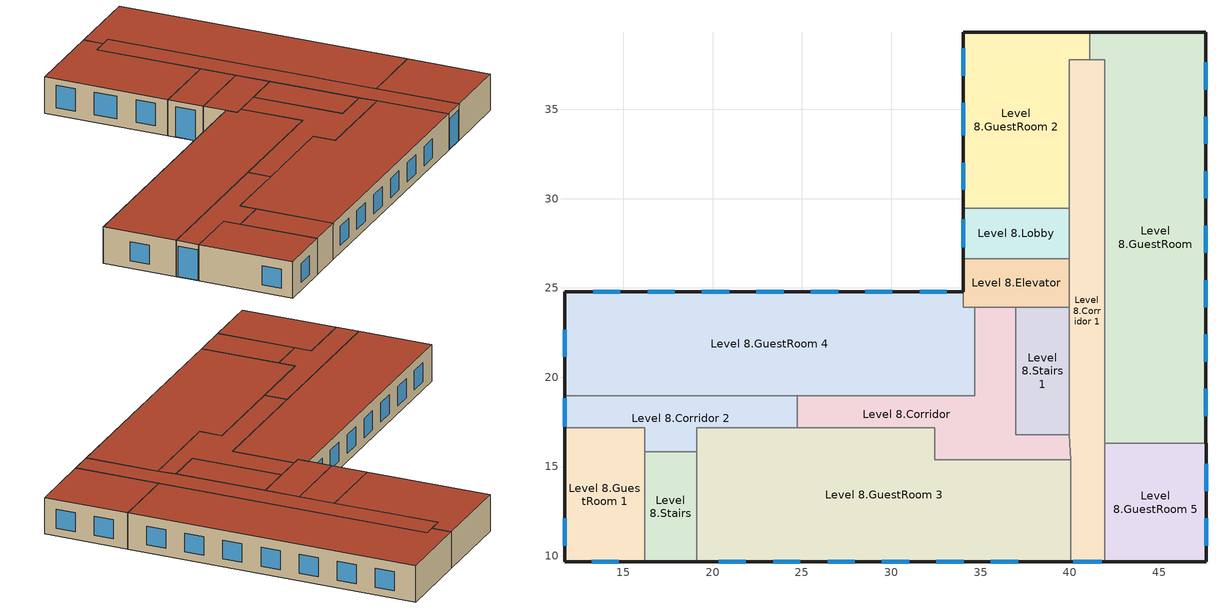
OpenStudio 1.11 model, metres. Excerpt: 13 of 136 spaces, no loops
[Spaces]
Level 8.GuestRoom 1
 floor to Level 7.GuestRoom 3: 16.19,17.16 16.19,9.66 11.7,9.66 11.7,17.16 z29.74
 wall outside: 11.7,17.16 11.7,9.66 16.19,9.66 z29.74:32.66
 wall to Level 8.Corridor 2: 16.19,15.83 16.19,17.16 11.7,17.16 z29.74:32.66
 wall to Level 8.Stairs: 16.19,9.66 16.19,15.83 z29.74:32.66
 window: 13.23,9.66 14.75,9.66 / 11.7,12.1 11.7,10.57 z30.35:31.87
 roof outside: 16.19,9.66 16.19,17.16 11.7,17.16 11.7,9.66 z32.66
Level 8.GuestRoom
 floor to Level 7.GuestRoom: 47.62,39.33 47.62,16.3 41.96,16.3 41.96,37.77 41.12,37.77 41.12,39.33 z29.74
 wall outside: 47.62,16.3 47.62,39.33 41.12,39.33 z29.74:32.66
 wall to Level 8.GuestRoom 5: 41.96,16.3 47.62,16.3 z29.74:32.66
 wall to Level 8.Corridor 1: 41.12,37.77 41.96,37.77 41.96,16.3 z29.74:32.66
 wall to Level 8.GuestRoom 2: 41.12,39.33 41.12,37.77 z29.74:32.66
 window: 47.62,23.92 47.62,25.45 / 47.62,17.83 47.62,19.35 / 47.62,30.02 47.62,31.54 / 47.62,20.87 47.62,22.4 / 47.62,26.97 47.62,28.49 / 47.62,36.11 47.62,37.64 / 47.62,33.07 47.62,34.59 z30.35:31.87
 roof outside: 47.62,16.3 47.62,39.33 41.12,39.33 41.12,37.77 41.96,37.77 41.96,16.3 z32.66
Level 8.Corridor 2
 floor to Level 7.Corridor 2: 24.72,18.97 24.72,17.16 19.12,17.16 19.12,15.83 16.19,15.83 16.19,17.16 11.7,17.16 11.7,18.97 z29.74
 wall outside: 11.7,18.97 11.7,17.16 z29.74:32.66
 wall to Level 8.GuestRoom 4: 24.72,18.97 11.7,18.97 z29.74:32.66
 wall to Level 8.Corridor: 24.72,17.16 24.72,18.97 z29.74:32.66
 wall to Level 8.GuestRoom 3: 19.12,15.83 19.12,17.16 24.72,17.16 z29.74:32.66
 wall to Level 8.Stairs: 16.19,15.83 19.12,15.83 z29.74:32.66
 window: 11.7,18.82 11.7,17.24 z29.76:32.2
 roof outside: 19.12,15.83 19.12,17.16 24.72,17.16 24.72,18.97 11.7,18.97 11.7,17.16 16.19,17.16 16.19,15.83 z32.66
Level 8.Corridor
 floor to Level 7.Corridor 1: 36.96,23.92 36.96,16.79 39.95,16.79 40.05,15.37 32.44,15.37 32.44,17.16 24.72,17.16 24.72,18.97 34.67,18.97 34.67,23.92 z29.74
 wall to Level 8.Stairs 1: 39.95,16.79 36.96,16.79 36.96,23.92 z29.74:32.66
 wall to Level 8.Corridor 1: 40.05,15.37 39.95,16.79 z29.74:32.66
 wall to Level 8.GuestRoom 3: 24.72,17.16 32.44,17.16 32.44,15.37 40.05,15.37 z29.74:32.66
 wall to Level 8.GuestRoom 4: 34.67,23.92 34.67,18.97 24.72,18.97 z29.74:32.66
 wall to Level 8.Elevator: 36.96,23.92 34.67,23.92 z29.74:32.66
 roof outside: 40.05,15.37 39.95,16.79 36.96,16.79 36.96,23.92 34.67,23.92 34.67,18.97 24.72,18.97 24.72,17.16 32.44,17.16 32.44,15.37 z32.66
Level 8.GuestRoom 5
 floor to Level 7.GuestRoom 5: 47.62,16.3 47.62,9.66 41.96,9.66 41.96,16.3 z29.74
 wall outside: 41.96,9.66 47.62,9.66 47.62,16.3 z29.74:32.66
 wall to Level 8.Corridor 1: 41.96,16.3 41.96,9.66 z29.74:32.66
 window: 47.62,10.57 47.62,12.1 / 47.62,13.62 47.62,15.15 z30.35:31.87
 roof outside: 47.62,9.66 47.62,16.3 41.96,16.3 41.96,9.66 z32.66
Level 8.GuestRoom 2
 floor to Level 7.GuestRoom 1: 41.12,39.33 41.12,37.77 39.95,37.77 39.95,29.46 34.03,29.46 34.03,39.33 z29.74
 wall outside: 41.12,39.33 34.03,39.33 34.03,29.46 z29.74:32.66
 wall to Level 8.Corridor 1: 39.95,29.46 39.95,37.77 41.12,37.77 z29.74:32.66
 wall to Level 8.Lobby: 34.03,29.46 39.95,29.46 z29.74:32.66
 window: 34.03,35.37 34.03,33.54 / 34.03,38.42 34.03,36.89 / 34.03,32.02 34.03,30.49 z30.35:32.17
 roof outside: 34.03,29.46 39.95,29.46 39.95,37.77 41.12,37.77 41.12,39.33 34.03,39.33 z32.66
Level 8.Lobby
 floor to Level 7.Lobby: 39.95,29.46 39.95,26.64 34.03,26.64 34.03,29.46 z29.74
 wall outside: 34.03,29.46 34.03,26.64 z29.74:32.66
 wall to Level 8.Corridor 1: 39.95,26.64 39.95,29.46 z29.74:32.66
 wall to Level 8.Elevator: 34.03,26.64 39.95,26.64 z29.74:32.66
 window: 34.03,28.85 34.03,27.28 z29.76:32.2
 roof outside: 39.95,26.64 39.95,29.46 34.03,29.46 34.03,26.64 z32.66
Level 8.GuestRoom 3
 floor to Level 7.GuestRoom 4: 32.44,17.16 32.44,15.37 40.05,15.37 40.05,9.66 19.12,9.66 19.12,17.16 z29.74
 wall outside: 19.12,9.66 40.05,9.66 z29.74:32.66
 wall to Level 8.Stairs: 19.12,15.83 19.12,9.66 z29.74:32.66
 wall to Level 8.Corridor 1: 40.05,9.66 40.05,15.37 z29.74:32.66
 window: 29.48,9.66 31,9.66 / 32.53,9.66 34.05,9.66 / 26.43,9.66 27.96,9.66 / 23.38,9.66 24.91,9.66 / 35.58,9.66 37.1,9.66 / 20.34,9.66 21.86,9.66 z30.35:31.87
 roof outside: 40.05,9.66 40.05,15.37 32.44,15.37 32.44,17.16 19.12,17.16 19.12,9.66 z32.66
Level 8.Elevator
 floor to Level 7.Elevator: 39.95,26.64 39.95,23.92 34.03,23.92 34.03,26.64 z29.74
 wall outside: 34.03,26.64 34.03,24.79 z29.74:32.66
 wall to Level 8.Corridor 1: 39.95,23.92 39.95,26.64 z29.74:32.66
 wall to Level 8.Stairs 1: 36.96,23.92 39.95,23.92 z29.74:32.66
 wall to Level 8.GuestRoom 4: 34.03,24.79 34.03,23.92 34.67,23.92 z29.74:32.66
 roof outside: 39.95,23.92 39.95,26.64 34.03,26.64 34.03,23.92 z32.66
Level 8.Stairs 1
 floor to Level 7.Stairs 1: 39.95,23.92 39.95,16.79 36.96,16.79 36.96,23.92 z29.74
 wall to Level 8.Corridor 1: 39.95,16.79 39.95,23.92 z29.74:32.66
 roof outside: 39.95,16.79 39.95,23.92 36.96,23.92 36.96,16.79 z32.66
Level 8.Corridor 1
 floor to Level 7.Corridor: 41.96,37.77 41.96,9.66 40.05,9.66 40.05,15.37 39.95,16.79 39.95,37.77 z29.74
 wall outside: 40.05,9.66 41.96,9.66 z29.74:32.66
 window: 40.2,9.66 41.77,9.66 z29.76:32.2
 roof outside: 41.96,9.66 41.96,37.77 39.95,37.77 39.95,16.79 40.05,15.37 40.05,9.66 z32.66
Level 8.Stairs
 floor to Level 7.Stairs: 19.12,15.83 19.12,9.66 16.19,9.66 16.19,15.83 z29.74
 wall outside: 16.19,9.66 19.12,9.66 z29.74:32.66
 roof outside: 19.12,9.66 19.12,15.83 16.19,15.83 16.19,9.66 z32.66
Level 8.GuestRoom 4
 floor to Level 7.GuestRoom 2: 34.03,24.79 34.03,23.92 34.67,23.92 34.67,18.97 11.7,18.97 11.7,24.79 z29.74
 wall outside: 34.03,24.79 11.7,24.79 11.7,18.97 z29.74:32.66
 window: 27.02,24.79 25.49,24.79 / 14.83,24.79 13.3,24.79 / 33.11,24.79 31.59,24.79 / 11.7,22.66 11.7,21.14 / 17.87,24.79 16.35,24.79 / 23.97,24.79 22.45,24.79 / 30.07,24.79 28.54,24.79 / 20.92,24.79 19.4,24.79 z30.35:31.87
 roof outside: 34.67,18.97 34.67,23.92 34.03,23.92 34.03,24.79 11.7,24.79 11.7,18.97 z32.66
[Building]
Building 1: Space Type=GuestRoom; Default Construction Set=90.1-2007 CZ5; Default Schedule Set=90.1-2007 - LrgHotel - GuestRoom Schedule Set
[ClimateZones]
Climate Zone Institution Name 1=ASHRAE; Climate Zone Document Name 1=ANSI/ASHRAE Standard 169; Climate Zone Document Year 1=2006; Climate Zone Institution Name 2=CEC; Climate Zone Document Name 2=California Climate Zone Descriptions; Climate Zone Document Year 2=1995
[Site]
Denver Intl Ap: Latitude {deg}=39.83; Longitude {deg}=-104.65; Time Zone {hr}=-7; Elevation {m}=1650
[SizingPeriod:DesignDay] Barometric Pressure {Pa}=83011; Sky Clearness=0; Rain Indicator=0; Snow Indicator=0; Day of Month=21; Daylight Saving Time Indicator=0; Dry-Bulb Temperature Range Modifier Type=DefaultMultipliers
Name | Maximum Dry-Bulb Temperature {C} | Daily Dry-Bulb Temperature Range {deltaC} | Humidity Indicating Conditions at Maximum Dry-Bulb | Wind Speed {m/s} | Wind Direction {deg} | Month | Day Type | Humidity Indicating Type | Solar Model Indicator | ASHRAE Taub | ASHRAE Taud
Denver Intl Ap Ann Clg .4% Condns WB=>MDB | 27.3 | 15.2 | 18.3 | 4.2 | 80 | 7 | SummerDesignDay | Wetbulb | ASHRAETau | 0.424 | 2.012
Denver Intl Ap Ann Htg 99.6% Condns DB | -17.4 | 0 | -17.4 | 3.3 | 160 | 12 | WinterDesignDay | Wetbulb | ASHRAEClearSky
Denver Intl Ap Ann Htg Wind 99.6% Condns WS=>MCDB | 1.8 | 0 | 1.8 | 14.1 | 160 | 12 | WinterDesignDay | Wetbulb | ASHRAEClearSky
Denver Intl Ap Ann Hum_n 99.6% Condns DP=>MCDB | -11.7 | 0 | -21.5 | 3.3 | 160 | 12 | WinterDesignDay | Dewpoint | ASHRAEClearSky
Denver Intl Ap Ann Clg .4% Condns DB=>MWB | 34.6 | 15.2 | 15.7 | 4.2 | 80 | 7 | SummerDesignDay | Wetbulb | ASHRAETau | 0.424 | 2.012
Denver Intl Ap Ann Clg .4% Condns Enth=>MDB | 27 | 15.2 | 58300 | 4.2 | 80 | 7 | SummerDesignDay | Enthalpy | ASHRAETau | 0.424 | 2.012
Denver Intl Ap Ann Clg .4% Condns DP=>MDB | 19.9 | 15.2 | 16 | 4.2 | 80 | 7 | SummerDesignDay | Dewpoint | ASHRAETau | 0.424 | 2.012
[Construction]
ExtSlabCarpet 4in ClimateZone 1-8: MAT-CC05 4 HW CONCRETE, CP02 CARPET PAD
Exterior Door: F08 Metal surface, I01 25mm insulation board
Interior Ceiling: M11 100mm lightweight concrete, F05 Ceiling air space resistance, F16 Acoustic tile
Interior Door; Interior Partition: G05 25mm wood
Interior Floor: F16 Acoustic tile, F05 Ceiling air space resistance, M11 100mm lightweight concrete
Interior Wall: G01a 19mm gypsum board, F04 Wall air space resistance, G01a 19mm gypsum board
Interior Window; Interior Window 1; Interior Window 2: Clear 3mm
90.1-2007 Nonres 5B Ext Wall Steel-Framed: MAT-SHEATH 1, Wall Insulation [10], 1/2IN Gypsum 1
90.1-2007 Nonres 5B Roof IEAD: Roof Membrane 1, Roof Insulation [14], Metal Decking 1
90.1-2007 Nonres 5B Skylight without Curb: Theoretical Glass [146]
90.1-2007 Nonres 5B Window Nonmetal framing all other: SB60 in vinyl
[Material] Thermal Absorptance=0.9
Name | Roughness | Thickness {m} | Conductivity {W/m-K} | Density {kg/m3} | Specific Heat {J/kg-K} | Solar Absorptance | Visible Absorptance
MAT-CC05 4 HW CONCRETE | Rough | 0.1016 | 1.311 | 2240 | 836.8 | 0.7 | 0.7
F08 Metal surface | Smooth | 0.0008 | 45.28 | 7824 | 500 | 0.7 | 0.7
I01 25mm insulation board | MediumRough | 0.0254 | 0.03 | 43 | 1210 | 0.7 | 0.7
M11 100mm lightweight concrete | MediumRough | 0.1016 | 0.53 | 1280 | 840 | 0.7 | 0.7
F16 Acoustic tile | MediumSmooth | 0.0191 | 0.06 | 368 | 590 | 0.7 | 0.7
G05 25mm wood | MediumSmooth | 0.0254 | 0.15 | 608 | 1630 | 0.7 | 0.7
G01a 19mm gypsum board | MediumSmooth | 0.019 | 0.16 | 800 | 1090 | 0.7 | 0.7
1/2IN Gypsum 1 | Smooth | 0.01271 | 0.16 | 784.9 | 830 | 0.92 | 0.92
Wall Insulation [10] | MediumRough | 0.0971136 | 0.045 | 265 | 836.8 | 0.7 | 0.7
Roof Insulation [14] | MediumRough | 0.167335 | 0.049 | 265 | 836.8 | 0.7 | 0.7
Roof Membrane 1 | VeryRough | 0.0095 | 0.16 | 1121.29 | 1460 | 0.7 | 0.7
Metal Decking 1 | MediumSmooth | 0.001524 | 45.006 | 7680 | 418.4 | 0.7 | 0.3
[Material:NoMass] Thermal Absorptance=0.9; Solar Absorptance=0.7
Name | Roughness | Thermal Resistance {m2-K/W} | Visible Absorptance
CP02 CARPET PAD | Smooth | 0.1 | 0.8
MAT-SHEATH 1 | Rough | 0.36256 | 0.7
[Material:AirGap]
Name | Thermal Resistance {m2-K/W}
F05 Ceiling air space resistance | 0.18
F04 Wall air space resistance | 0.15
[WindowMaterial:Glazing] Optical Data Type=SpectralAverage; Thickness {m}=0.003; Infrared Transmittance at Normal Incidence=0
Name | Solar Transmittance at Normal Incidence | Front Side Solar Reflectance at Normal Incidence | Back Side Solar Reflectance at Normal Incidence | Visible Transmittance at Normal Incidence | Front Side Visible Reflectance at Normal Incidence | Back Side Visible Reflectance at Normal Incidence | Front Side Infrared Hemispherical Emissivity | Back Side Infrared Hemispherical Emissivity | Conductivity {W/m-K} | Dirt Correction Factor for Solar and Visible Transmittance | Solar Diffusing
Clear 3mm | 0.837 | 0.075 | 0 | 0.898 | 0.081 | 0 | 0.84 | 0.84 | 0.9 | 1 | Yes
Theoretical Glass [146] | 0.481761 | 0.468239 | 0.468239 | 0.621562 | 0.328438 | 0.328438 | 0.9 | 0.9 | 0.03026
[DefaultConstructionSet]
90.1-2007 CZ5: Default Exterior Surface Constructions=Default Surface Constructions 1; Default Interior Surface Constructions=Default Surface Constructions 2; Default Ground Contact Surface Constructions=Default Surface Constructions 3; Default Exterior SubSurface Constructions=Default Sub Surface Constructions 1; Default Interior SubSurface Constructions=Default Sub Surface Constructions 2; Interior Partition Construction=Interior Partition
[DefaultSurfaceConstructions]
Name | Floor Construction | Wall Construction | Roof Ceiling Construction
Default Surface Constructions 1 | ExtSlabCarpet 4in ClimateZone 1-8 | 90.1-2007 Nonres 5B Ext Wall Steel-Framed | 90.1-2007 Nonres 5B Roof IEAD
Default Surface Constructions 2 | Interior Floor | Interior Wall | Interior Ceiling
Default Surface Constructions 3 | ExtSlabCarpet 4in ClimateZone 1-8 | ExtSlabCarpet 4in ClimateZone 1-8 | ExtSlabCarpet 4in ClimateZone 1-8
[DefaultSubSurfaceConstructions]
Name | Fixed Window Construction | Operable Window Construction | Door Construction | Skylight Construction | Tubular Daylight Dome Construction | Tubular Daylight Diffuser Construction
Default Sub Surface Constructions 1 | 90.1-2007 Nonres 5B Window Nonmetal framing all other | 90.1-2007 Nonres 5B Window Nonmetal framing all other | Exterior Door | 90.1-2007 Nonres 5B Skylight without Curb | Interior Window 2 | Interior Window 1
Default Sub Surface Constructions 2 | Interior Window | Interior Window | Interior Door
[WindowMaterial:SimpleGlazingSystem]
SB60 in vinyl: U-Factor {W/m2-K}=1.77162; Solar Heat Gain Coefficient=0.336; Visible Transmittance=0.598
[SpaceType] Standards Building Type=LargeHotel
Name | Default Schedule Set | Design Specification Outdoor Air Object | Standards Space Type
Corridor; Stairs | 90.1-2007 - LrgHotel - Corridor Schedule Set | 90.1-2007 - LrgHotel - Corridor Ventilation | Corridor
GuestRoom | 90.1-2007 - LrgHotel - GuestRoom Schedule Set | 90.1-2007 - LrgHotel - GuestRoom Ventilation | GuestRoom
Lobby | 90.1-2007 - LrgHotel - Lobby Schedule Set | 90.1-2007 - LrgHotel - Lobby Ventilation | Lobby
Elevator |  |  | Corridor
[DefaultScheduleSet] People Activity Level Schedule=LargeHotel Activity; Lighting Schedule=LargeHotel Bldg Light; Infiltration Schedule=LargeHotel Infil Quarter On
Name | Number of People Schedule | Electric Equipment Schedule
90.1-2007 - LrgHotel - Corridor Schedule Set | LargeHotel Bldg Occ
90.1-2007 - LrgHotel - GuestRoom Schedule Set | LargeHotel GuestRoom Occ | LargeHotel GuestRoom Equip
90.1-2007 - LrgHotel - Lobby Schedule Set | LargeHotel Bldg Occ | LargeHotel Bldg Equip
[Lights:Definition] Design Level Calculation Method=Watts/Area
Name | Watts per Space Floor Area {W/m2}
90.1-2007 - LrgHotel - Corridor Lights Definition | 19.5903
90.1-2007 - LrgHotel - GuestRoom Lights Definition | 11.625
90.1-2007 - LrgHotel - Lobby Lights Definition | 8.18057
[Lights]
Name | Lights Definition | Space or SpaceType
90.1-2007 - LrgHotel - Corridor Lights | 90.1-2007 - LrgHotel - Corridor Lights Definition | Corridor
90.1-2007 - LrgHotel - GuestRoom Lights | 90.1-2007 - LrgHotel - GuestRoom Lights Definition | GuestRoom
90.1-2007 - LrgHotel - Lobby Lights | 90.1-2007 - LrgHotel - Lobby Lights Definition | Lobby
90.1-2007 - LrgHotel - Corridor Lights 1 | 90.1-2007 - LrgHotel - Corridor Lights Definition | Stairs
[DesignSpecification:OutdoorAir] Outdoor Air Method=Sum; Outdoor Air Flow per Floor Area {m3/s-m2}=0.0003048
Name | Outdoor Air Flow per Person {m3/s-person}
90.1-2007 - LrgHotel - Corridor Ventilation
90.1-2007 - LrgHotel - GuestRoom Ventilation | 0.00235974
90.1-2007 - LrgHotel - Lobby Ventilation | 0.00353961
[People:Definition] Number of People Calculation Method=People/Area; Fraction Radiant=0.3
Name | People per Space Floor Area {person/m2}
90.1-2007 - LrgHotel - Corridor People Definition | 0.0107639
90.1-2007 - LrgHotel - GuestRoom People Definition | 0.0384272
90.1-2007 - LrgHotel - Lobby People Definition | 0.322917
[People]
Name | People Definition | Space or SpaceType
90.1-2007 - LrgHotel - Corridor People | 90.1-2007 - LrgHotel - Corridor People Definition | Corridor
90.1-2007 - LrgHotel - GuestRoom People | 90.1-2007 - LrgHotel - GuestRoom People Definition | GuestRoom
90.1-2007 - LrgHotel - Lobby People | 90.1-2007 - LrgHotel - Lobby People Definition | Lobby
90.1-2007 - LrgHotel - Corridor People 1 | 90.1-2007 - LrgHotel - Corridor People Definition | Stairs
[SpaceInfiltration:DesignFlowRate] Design Flow Rate Calculation Method=Flow/ExteriorArea; Flow per Exterior Surface Area {m3/s-m2}=0.000226568
Name | Space or SpaceType
90.1-2007 - LrgHotel - Corridor Infiltration | Corridor
90.1-2007 - LrgHotel - GuestRoom Infiltration | GuestRoom
90.1-2007 - LrgHotel - Lobby Infiltration | Lobby
90.1-2007 - LrgHotel - Corridor Infiltration 1 | Stairs
[ElectricEquipment:Definition] Design Level Calculation Method=Watts/Area
Name | Watts per Space Floor Area {W/m2}
90.1-2007 - LrgHotel - GuestRoom Electric Equipment Definition | 5.48959
90.1-2007 - LrgHotel - Lobby Electric Equipment Definition | 4.09029
Elevator Load | 37.2431
[ElectricEquipment]
Name | Electric Equipment Definition | Space or SpaceType | Schedule
90.1-2007 - LrgHotel - GuestRoom Electric Equipment | 90.1-2007 - LrgHotel - GuestRoom Electric Equipment Definition | GuestRoom
90.1-2007 - LrgHotel - Lobby Electric Equipment | 90.1-2007 - LrgHotel - Lobby Electric Equipment Definition | Lobby
Electric Equipment 1 | Elevator Load | Elevator | Elevator Residential Sch
[ThermostatSetpoint:DualSetpoint]
Name | Heating Setpoint Temperature Schedule | Cooling Setpoint Temperature Schedule
Level 8.Lobby Zone Thermostat | LargeHotel HtgSetp | LargeHotel ClgSetp
Level 8.Corridor Zone Thermostat; Level 8.Corridor 1 Zone Thermostat; Level 8.Corridor 2 Zone Thermostat | LargeHotel Corridor HtgSetp | LargeHotel Corridor ClgSetp
Level 8.GuestRoom Zone Thermostat; Level 8.GuestRoom 1 Zone Thermostat; Level 8.GuestRoom 2 Zone Thermostat; Level 8.GuestRoom 3 Zone Thermostat; Level 8.GuestRoom 4 Zone Thermostat; Level 8.GuestRoom 5 Zone Thermostat | LargeHotel GuestRoom HtgSetp | LargeHotel GuestRoom ClgSetp
Level 8.Stairs Zone Thermostat; Level 8.Stairs 1 Zone Thermostat | Unit Heater Htg Sch | Unit Heater Clg Sch
[Space] Building Story=Level 8
Name | Thermal Zone | Space Type
Level 8.GuestRoom 1 | Level 8.GuestRoom 1 Zone
Level 8.GuestRoom | Level 8.GuestRoom Zone
Level 8.Corridor 2 | Level 8.Corridor 2 Zone | Corridor
Level 8.Corridor | Level 8.Corridor Zone | Corridor
Level 8.GuestRoom 5 | Level 8.GuestRoom 5 Zone
Level 8.GuestRoom 2 | Level 8.GuestRoom 2 Zone
Level 8.Lobby | Level 8.Lobby Zone | Lobby
Level 8.GuestRoom 3 | Level 8.GuestRoom 3 Zone
Level 8.Elevator | Level 8.Elevator Zone | Elevator
Level 8.Stairs 1 | Level 8.Stairs 1 Zone | Stairs
Level 8.Corridor 1 | Level 8.Corridor 1 Zone | Corridor
Level 8.Stairs | Level 8.Stairs Zone | Stairs
Level 8.GuestRoom 4 | Level 8.GuestRoom 4 Zone
[BuildingStory]
Level 8
[ThermalZone] Use Ideal Air Loads=No
Name | Thermostat
Level 8.GuestRoom Zone | Level 8.GuestRoom Zone Thermostat
Level 8.GuestRoom 1 Zone | Level 8.GuestRoom 1 Zone Thermostat
Level 8.Elevator Zone
Level 8.Corridor Zone | Level 8.Corridor Zone Thermostat
Level 8.GuestRoom 2 Zone | Level 8.GuestRoom 2 Zone Thermostat
Level 8.GuestRoom 3 Zone | Level 8.GuestRoom 3 Zone Thermostat
Level 8.Corridor 1 Zone | Level 8.Corridor 1 Zone Thermostat
Level 8.Corridor 2 Zone | Level 8.Corridor 2 Zone Thermostat
Level 8.Stairs Zone | Level 8.Stairs Zone Thermostat
Level 8.GuestRoom 4 Zone | Level 8.GuestRoom 4 Zone Thermostat
Level 8.Stairs 1 Zone | Level 8.Stairs 1 Zone Thermostat
Level 8.GuestRoom 5 Zone | Level 8.GuestRoom 5 Zone Thermostat
Level 8.Lobby Zone | Level 8.Lobby Zone Thermostat
[Sizing:Zone] Zone Cooling Design Supply Air Temperature Input Method=SupplyAirTemperature; Zone Cooling Design Supply Air Temperature {C}=14; Zone Cooling Design Supply Air Temperature Difference {deltaC}=11.11; Zone Heating Design Supply Air Temperature Input Method=SupplyAirTemperature; Zone Heating Design Supply Air Temperature {C}=40; Zone Heating Design Supply Air Temperature Difference {deltaC}=11.11; Zone Cooling Design Supply Air Humidity Ratio {kg-H2O/kg-air}=0.0085; Zone Heating Design Supply Air Humidity Ratio {kg-H2O/kg-air}=0.008; Cooling Design Air Flow Method=DesignDay; Heating Design Air Flow Method=DesignDay; Account for Dedicated Outdoor Air System=No; Dedicated Outdoor Air System Control Strategy=NeutralSupplyAir; Dedicated Outdoor Air Low Setpoint Temperature for Design {C}=Autosize; Dedicated Outdoor Air High Setpoint Temperature for Design {C}=Autosize
P1.Parking Garage 1 Zone; Level 5.Lobby Zone; Level 5.Elevator Zone; P1.Parking Garage Zone; P2.Stairs Zone; Level 1.Storage Zone; Level 8.Elevator Zone; Level 2.Stairs Zone; Level 6.Stairs Zone; Level 1.Plenum Zone; P1.Stairs Zone; Level 3.Stairs Zone; Level 1.Stairs Zone; Level 2.Plenum Zone; Level 4.Stairs Zone; P1.Lobby Zone; P2.Stairs 1 Zone; Level 8.Stairs Zone; P1.Mechanical Zone; Level 2.Elevator Zone; P2.Lobby Zone; Level 5.Stairs Zone; Level 7.Elevator Zone; Level 4.Stairs 1 Zone; P1.Stairs 1 Zone; Level 1.Stairs 1 Zone; P2.Storage Zone; Level 8.Stairs 1 Zone; Level 3.Stairs 1 Zone; Level 1.Parking Garage Zone; Level 1.Elevator Zone; Level 2.Restroom Zone; Level 6.Elevator Zone; P1.Elevator Zone; Level 7.Stairs Zone; Level 1.Restroom Zone; Level 6.Stairs 1 Zone; P2.Parking Garage Zone; Level 7.Stairs 1 Zone; Level 1.Stairs 2 Zone; Level 3.Elevator Zone; Level 2.Stairs 1 Zone; Level 1.Restroom 1 Zone; Level 1.Mechanical 1 Zone; Level 1.Vestibule Zone; Level 1.Plenum 1 Zone; P2.Elevator Zone; Level 5.Stairs 1 Zone; Level 4.Elevator Zone; Level 2.Laundry Zone; P2.Parking Garage 1 Zone
[Zone equipment]
P1.Parking Garage 1 Zone: P2.Always On Exhaust Fan 1
Level 5.Lobby Zone: Zone HVAC Terminal Unit Variable Refrigerant Flow 38
P1.Parking Garage Zone: P1.Intermittent Exhaust Fan
P2.Stairs Zone: P2.Stairs Zone Unit Heater
Level 2.Stairs Zone: Level 2.Stairs Zone Unit Heater
Level 6.Stairs Zone: Level 6.Stairs Zone Unit Heater
P1.Stairs Zone: P1.Stairs Zone Unit Heater
Level 3.Stairs Zone: Level 3.Stairs Zone Unit Heater
Level 1.Stairs Zone: Level 1.Stairs Zone Unit Heater
Level 4.Stairs Zone: Level 4.Stairs Zone Unit Heater
P1.Lobby Zone: Zone HVAC Terminal Unit Variable Refrigerant Flow 63
P2.Stairs 1 Zone: P2.Stairs 1 Zone Unit Heater
Level 8.Stairs Zone: Level 8.Stairs Zone Unit Heater
P1.Mechanical Zone: P1. Mechanical Zone Unit Heater, P1.Mechanical Zone Unit Heater
P2.Lobby Zone: Zone HVAC Terminal Unit Variable Refrigerant Flow 64
Level 5.Stairs Zone: Level 5.Stairs Zone Unit Heater
Level 4.Stairs 1 Zone: Level 4.Stairs 1 Zone Unit Heater
P1.Stairs 1 Zone: P1.Stairs 1 Zone Unit Heater
Level 1.Stairs 1 Zone: Level 1.Stairs 1 Zone Unit Heater
P2.Storage Zone: P2.Storage Zone Unit Heater
Level 8.Stairs 1 Zone: Level 8.Stairs 1 Zone Unit Heater
Level 3.Stairs 1 Zone: Level 3.Stairs 1 Zone Unit Heater
Level 2.Restroom Zone: Zone Exhaust Fan 4
Level 7.Stairs Zone: Level 7.Stairs Zone Unit Heater
Level 1.Restroom Zone: Zone Exhaust Fan
Level 6.Stairs 1 Zone: Level 6.Stairs 1 Zone Unit Heater
P2.Parking Garage Zone: P2. Intermittent Exhaust Fan
Level 7.Stairs 1 Zone: Level 7.Stairs 1 Zone Unit Heater
Level 1.Stairs 2 Zone: Level 1.Stairs 2 Zone Unit Heater
Level 2.Stairs 1 Zone: Level 2.Stairs 1 Zone Unit Heater
Level 1.Restroom 1 Zone: Zone Exhaust Fan 2
Level 1.Mechanical 1 Zone: Level 1.Mechanical 1 Zone Unit Heater
Level 1.Vestibule Zone: Level 1.Vestibule Zone Unit Heater
Level 5.Stairs 1 Zone: Level 5.Stairs 1 Zone Unit Heater
P2.Parking Garage 1 Zone: P2.Always On Exhaust Fan
[Fan:ConstantVolume] Pressure Rise {Pa}=373.6; Maximum Flow Rate {m3/s}=AutoSize
Name | Availability Schedule | Fan Efficiency | Motor Efficiency
Fan Constant Volume 1 | Always On Discrete | 0.7 | 0.9
Fan Constant Volume 2; Fan Constant Volume 3; Fan Constant Volume 4; Fan Constant Volume 5; Fan Constant Volume 6; Fan Constant Volume 7; Fan Constant Volume 8; Fan Constant Volume 9; Fan Constant Volume 10; Fan Constant Volume 11; Fan Constant Volume 12; Fan Constant Volume 13; Fan Constant Volume 14; Fan Constant Volume 15; Fan Constant Volume 16; Fan Constant Volume 17; Fan Constant Volume 18; Fan Constant Volume 19; Fan Constant Volume 20; Fan Constant Volume 21; Fan Constant Volume 22; Fan Constant Volume 24 | Always On Discrete
CV Unit Heater Fan; CV Unit Heater Fan 2; CV Unit Heater Fan 4 | Always On Discrete 1
[Coil:Heating:Electric]
Name | Availability Schedule
Coil Heating Electric 1; Coil Heating Electric 2; Coil Heating Electric 3; Coil Heating Electric 4; Coil Heating Electric 5; Coil Heating Electric 6; Coil Heating Electric 7; Coil Heating Electric 8; Coil Heating Electric 9; Coil Heating Electric 10; Coil Heating Electric 11; Coil Heating Electric 12; Coil Heating Electric 13; Coil Heating Electric 14; Coil Heating Electric 15; Coil Heating Electric 16; Coil Heating Electric 17; Coil Heating Electric 18; Coil Heating Electric 19; Coil Heating Electric 20; Coil Heating Electric 21; Coil Heating Electric 22; Coil Heating Electric 24 | Always On Discrete
Unit Heater Elec Htg Coil; Unit Heater Elec Htg Coil 2; Unit Heater Elec Htg Coil 4 | Always On Discrete 1
[ZoneHVAC:UnitHeater] Fan Control Type=OnOff; Minimum Hot Water Flow Rate {m3/s}=0; Heating Convergence Tolerance=0.001
Name | Availability Schedule | Supply Air Fan | Maximum Supply Air Flow Rate {m3/s} | Heating Coil | Maximum Hot Water Flow Rate {m3/s}
P2.Stairs Zone Unit Heater | Always On Discrete | Fan Constant Volume 1 | autosize | Coil Heating Electric 1
Level 2.Stairs Zone Unit Heater | Always On Discrete | Fan Constant Volume 2 | autosize | Coil Heating Electric 2
Level 6.Stairs Zone Unit Heater | Always On Discrete | Fan Constant Volume 3 | autosize | Coil Heating Electric 3
P1.Stairs Zone Unit Heater | Always On Discrete | Fan Constant Volume 4 | autosize | Coil Heating Electric 4
Level 3.Stairs Zone Unit Heater | Always On Discrete | Fan Constant Volume 5 | autosize | Coil Heating Electric 5
Level 1.Stairs Zone Unit Heater | Always On Discrete | Fan Constant Volume 6 | autosize | Coil Heating Electric 6
Level 4.Stairs Zone Unit Heater | Always On Discrete | Fan Constant Volume 7 | autosize | Coil Heating Electric 7
P2.Stairs 1 Zone Unit Heater | Always On Discrete | Fan Constant Volume 8 | autosize | Coil Heating Electric 8
Level 8.Stairs Zone Unit Heater | Always On Discrete | Fan Constant Volume 9 | autosize | Coil Heating Electric 9
Level 5.Stairs Zone Unit Heater | Always On Discrete | Fan Constant Volume 10 | autosize | Coil Heating Electric 10
Level 4.Stairs 1 Zone Unit Heater | Always On Discrete | Fan Constant Volume 11 | autosize | Coil Heating Electric 11
P1.Stairs 1 Zone Unit Heater | Always On Discrete | Fan Constant Volume 12 | autosize | Coil Heating Electric 12
Level 1.Stairs 1 Zone Unit Heater | Always On Discrete | Fan Constant Volume 13 | autosize | Coil Heating Electric 13
Level 8.Stairs 1 Zone Unit Heater | Always On Discrete | Fan Constant Volume 14 | autosize | Coil Heating Electric 14
Level 3.Stairs 1 Zone Unit Heater | Always On Discrete | Fan Constant Volume 15 | autosize | Coil Heating Electric 15
Level 7.Stairs Zone Unit Heater | Always On Discrete | Fan Constant Volume 16 | autosize | Coil Heating Electric 16
Level 6.Stairs 1 Zone Unit Heater | Always On Discrete | Fan Constant Volume 17 | autosize | Coil Heating Electric 17
Level 7.Stairs 1 Zone Unit Heater | Always On Discrete | Fan Constant Volume 18 | autosize | Coil Heating Electric 18
Level 1.Stairs 2 Zone Unit Heater | Always On Discrete | Fan Constant Volume 19 | autosize | Coil Heating Electric 19
Level 2.Stairs 1 Zone Unit Heater | Always On Discrete | Fan Constant Volume 20 | autosize | Coil Heating Electric 20
Level 5.Stairs 1 Zone Unit Heater | Always On Discrete | Fan Constant Volume 21 | autosize | Coil Heating Electric 21
P2.Storage Zone Unit Heater | Always On Discrete 1 | CV Unit Heater Fan | AutoSize | Unit Heater Elec Htg Coil | AutoSize
P1. Mechanical Zone Unit Heater | Always On Discrete 1 | CV Unit Heater Fan 2 | AutoSize | Unit Heater Elec Htg Coil 2 | AutoSize
Level 1.Vestibule Zone Unit Heater | Always On Discrete 1 | CV Unit Heater Fan 4 | AutoSize | Unit Heater Elec Htg Coil 4 | AutoSize
P1.Mechanical Zone Unit Heater | Always On Discrete | Fan Constant Volume 22 | autosize | Coil Heating Electric 22
Level 1.Mechanical 1 Zone Unit Heater | Always On Discrete | Fan Constant Volume 24 | autosize | Coil Heating Electric 24
[Fan:ZoneExhaust] Availability Schedule=Always On Discrete; Fan Efficiency=0.6; System Availability Manager Coupling Mode=Decoupled
Name | Pressure Rise {Pa} | Maximum Flow Rate {m3/s} | Flow Fraction Schedule
P2.Always On Exhaust Fan; P2.Always On Exhaust Fan 1 | 124.544 | 0.534716 | Always On Discrete
P2. Intermittent Exhaust Fan; P1.Intermittent Exhaust Fan | 124.544 | 3.89357 | Intermittent Garage Exhaust
Zone Exhaust Fan | 249.089 | 0.0707921 | Always On Discrete
Zone Exhaust Fan 2 | 249.089 | 0.212376 | Always On Discrete
Zone Exhaust Fan 4 | 186.817 | 0.141584 | Always On Discrete
[Exterior:Lights:Definition]
5000.0 w Exterior Lighting Definition: Design Level {W}=5000
[Exterior:Lights]
5000.0 w Exterior Light: Exterior Lights Definition=5000.0 w Exterior Lighting Definition; Schedule=5000.0 w Exterior Lights Sch; Control Option=AstronomicalClock
[AirConditioner:VariableRefrigerantFlow] Availability Schedule=Always On Discrete; Rated Total Cooling Capacity {W}=autosize; Rated Cooling COP {W/W}=4.7; Minimum Outdoor Temperature in Cooling Mode {C}=-5; Maximum Outdoor Temperature in Cooling Mode {C}=43; Cooling Capacity Ratio Modifier Function of Low Temperature Curve=vrfCoolCapFT; Cooling Capacity Ratio Boundary Curve=vrfCoolCapFTBoundary; Cooling Capacity Ratio Modifier Function of High Temperature Curve=vrfCoolCapFTHi; Cooling Energy Input Ratio Modifier Function of Low Temperature Curve=vrfCoolEIRFT; Cooling Energy Input Ratio Boundary Curve=vrfCoolEIRFTBoundary; Cooling Energy Input Ratio Modifier Function of High Temperature Curve=vrfCoolEIRFTHi; Cooling Energy Input Ratio Modifier Function of Low Part-Load Ratio Curve=coolingEIRLowPLR; Cooling Energy Input Ratio Modifier Function of High Part-Load Ratio Curve=coolingEIRHiPLR; Cooling Combination Ratio Correction Factor Curve=coolingCombRatio; Cooling Part-Load Fraction Correlation Curve=vrfCPLFFPLR; Rated Total Heating Capacity {W}=autosize; Rated Total Heating Capacity Sizing Ratio {W/W}=1; Rated Heating COP {W/W}=4.83; Minimum Outdoor Temperature in Heating Mode {C}=-25; Maximum Outdoor Temperature in Heating Mode {C}=30; Heating Capacity Ratio Modifier Function of Low Temperature Curve=vrfHeatCapFT; Heating Capacity Ratio Boundary Curve=vrfHeatCapFTBoundary; Heating Capacity Ratio Modifier Function of High Temperature Curve=vrfHeatCapFTHi; Heating Energy Input Ratio Modifier Function of Low Temperature Curve=vrfHeatEIRFT; Heating Energy Input Ratio Boundary Curve=vrfHeatEIRFTBoundary; Heating Energy Input Ratio Modifier Function of High Temperature Curve=vrfHeatEIRFTHi; Heating Performance Curve Outdoor Temperature Type=WetBulbTemperature; Heating Energy Input Ratio Modifier Function of Low Part-Load Ratio Curve=heatingEIRLowPLR; Heating Energy Input Ratio Modifier Function of High Part-Load Ratio Curve=heatingEIRHiPLR; Heating Combination Ratio Correction Factor Curve=heatingCombRatio; Heating Part-Load Fraction Correlation Curve=vrfCPLFFPLR; Minimum Heat Pump Part-Load Ratio=0.25; Master Thermostat Priority Control Type=LoadPriority; Heat Pump Waste Heat Recovery=Yes; Equivalent Piping Length used for Piping Correction Factor in Cooling Mode {m}=30.48; Vertical Height used for Piping Correction Factor {m}=10.668; Piping Correction Factor for Length in Cooling Mode Curve=coolingLengthCorrectionFactor; Piping Correction Factor for Height in Cooling Mode Coefficient=-0.000386; Equivalent Piping Length used for Piping Correction Factor in Heating Mode {m}=30.48; Piping Correction Factor for Height in Heating Mode Coefficient=0; Crankcase Heater Power per Compressor {W}=15; Number of Compressors=3; Ratio of Compressor Size to Total Compressor Capacity=0.33; Maximum Outdoor Dry-bulb Temperature for Crankcase Heater {C}=7; Defrost Strategy=Resistive; Defrost Control=Timed; Defrost Time Period Fraction=0.058333; Resistive Defrost Heater Capacity {W}=1e-007; Maximum Outdoor Dry-bulb Temperature for Defrost Operation {C}=7; Water Condenser Volume Flow Rate {m3/s}=autosize; Evaporative Condenser Effectiveness=0.9; Evaporative Condenser Air Flow Rate {m3/s}=autosize; Evaporative Condenser Pump Rated Power Consumption {W}=autosize; Basin Heater Capacity {W/K}=0; Basin Heater Setpoint Temperature {C}=2; Fuel Type=Electricity; Minimum Outdoor Temperature in Heat Recovery Mode {C}=0; Maximum Outdoor Temperature in Heat Recovery Mode {C}=20; Initial Heat Recovery Cooling Capacity Fraction=0.5; Heat Recovery Cooling Capacity Time Constant {hr}=0.083; Initial Heat Recovery Cooling Energy Fraction=1; Heat Recovery Cooling Energy Time Constant {hr}=0; Initial Heat Recovery Heating Capacity Fraction=0.5; Heat Recovery Heating Capacity Time Constant {hr}=0.083; Initial Heat Recovery Heating Energy Fraction=0.5; Heat Recovery Heating Energy Time Constant {hr}=0
VRF Heat Pump - Level 1; VRF Heat Pump - Level 2; VRF Heat Pump - Level 3; VRF Heat Pump - Level 4; VRF Heat Pump - Level 5; VRF Heat Pump - Level 6; VRF Heat Pump - Level 7; VRF Heat Pump - Level 8; VRF Heat Pump - P1; VRF Heat Pump - P2
[ZoneHVAC:TerminalUnit:VariableRefrigerantFlow] Terminal Unit Availability schedule=Always On Discrete; Supply Air Flow Rate During Cooling Operation {m3/s}=autosize; Supply Air Flow Rate When No Cooling is Needed {m3/s}=autosize; Supply Air Flow Rate During Heating Operation {m3/s}=autosize; Supply Air Flow Rate When No Heating is Needed {m3/s}=autosize; Outdoor Air Flow Rate During Cooling Operation {m3/s}=0; Outdoor Air Flow Rate During Heating Operation {m3/s}=0; Outdoor Air Flow Rate When No Cooling or Heating is Needed {m3/s}=0; Supply Air Fan Operating Mode Schedule=Always Off Sch; Zone Terminal Unit On Parasitic Electric Energy Use {W}=30; Zone Terminal Unit Off Parasitic Electric Energy Use {W}=20; Rated Total Heating Capacity Sizing Ratio {W/W}=1
Name | Supply Air Fan | Cooling Coil | Heating Coil
Zone HVAC Terminal Unit Variable Refrigerant Flow 38 | Zone HVAC Terminal Unit Variable Refrigerant Flow 38 Fan | Zone HVAC Terminal Unit Variable Refrigerant Flow 38 Cooling Coil | Zone HVAC Terminal Unit Variable Refrigerant Flow 38 Heating Coil
Zone HVAC Terminal Unit Variable Refrigerant Flow 63 | Zone HVAC Terminal Unit Variable Refrigerant Flow 63 Fan | Zone HVAC Terminal Unit Variable Refrigerant Flow 63 Cooling Coil | Zone HVAC Terminal Unit Variable Refrigerant Flow 63 Heating Coil
Zone HVAC Terminal Unit Variable Refrigerant Flow 64 | Zone HVAC Terminal Unit Variable Refrigerant Flow 64 Fan | Zone HVAC Terminal Unit Variable Refrigerant Flow 64 Cooling Coil | Zone HVAC Terminal Unit Variable Refrigerant Flow 64 Heating Coil
[Coil:Cooling:DX:VariableRefrigerantFlow] Availability Schedule=Always On Discrete; Rated Total Cooling Capacity {W}=autosize; Rated Sensible Heat Ratio=autosize; Rated Air Flow Rate {m3/s}=autosize; Cooling Capacity Ratio Modifier Function of Temperature Curve=vrfTUCoolCapFT 64; Cooling Capacity Modifier Curve Function of Flow Fraction=vrfACCoolCapFFF 64
Zone HVAC Terminal Unit Variable Refrigerant Flow 38 Cooling Coil; Zone HVAC Terminal Unit Variable Refrigerant Flow 63 Cooling Coil; Zone HVAC Terminal Unit Variable Refrigerant Flow 64 Cooling Coil
[Coil:Heating:DX:VariableRefrigerantFlow] Availability Schedule=Always On Discrete; Rated Total Heating Capacity {W}=autosize; Rated Air Flow Rate {m3/s}=autosize; Heating Capacity Ratio Modifier Function of Temperature Curve=vrfTUHeatCapFT; Heating Capacity Modifier Function of Flow Fraction Curve=vrfACCoolCapFFF 64
Zone HVAC Terminal Unit Variable Refrigerant Flow 38 Heating Coil; Zone HVAC Terminal Unit Variable Refrigerant Flow 63 Heating Coil; Zone HVAC Terminal Unit Variable Refrigerant Flow 64 Heating Coil
[Fan:OnOff] Availability Schedule=Always On Discrete; Fan Efficiency=0.6; Pressure Rise {Pa}=300; Maximum Flow Rate {m3/s}=autosize; Motor Efficiency=0.8; Motor In Airstream Fraction=1
Name | Fan Power Ratio Function of Speed Ratio Curve | Fan Efficiency Ratio Function of Speed Ratio Curve
Zone HVAC Terminal Unit Variable Refrigerant Flow 38 Fan | Fan On Off Power Curve 37 | Fan On Off Efficiency Curve 37
Zone HVAC Terminal Unit Variable Refrigerant Flow 63 Fan | Fan On Off Power Curve 62 | Fan On Off Efficiency Curve 62
Zone HVAC Terminal Unit Variable Refrigerant Flow 64 Fan | Fan On Off Power Curve 63 | Fan On Off Efficiency Curve 63
[Schedule:Ruleset]
Name | Default Day Schedule | Summer Design Day Schedule | Winter Design Day Schedule
LargeHotel Bldg Light | LargeHotel Bldg Light Default Schedule | LargeHotel Bldg Light Summer Design Day | LargeHotel Bldg Light Winter Design Day
LargeHotel Bldg Occ | LargeHotel Bldg Occ Default Schedule | LargeHotel Bldg Occ Summer Design Day | LargeHotel Bldg Occ Winter Design Day
LargeHotel Activity | LargeHotel Activity Default Schedule | LargeHotel Activity Summer Design Day | LargeHotel Activity Winter Design Day
LargeHotel Infil Quarter On | LargeHotel Infil Quarter On Default Schedule | LargeHotel Infil Quarter On Summer Design Day | LargeHotel Infil Quarter On Winter Design Day
LargeHotel Bldg Equip | LargeHotel Bldg Equip Default Schedule | LargeHotel Bldg Equip Summer Design Day | LargeHotel Bldg Equip Winter Design Day
LargeHotel HtgSetp | LargeHotel HtgSetp Default Schedule | LargeHotel HtgSetp Summer Design Day | LargeHotel HtgSetp Winter Design Day
LargeHotel ClgSetp | LargeHotel ClgSetp Default Schedule | LargeHotel ClgSetp Summer Design Day | LargeHotel ClgSetp Winter Design Day
LargeHotel Corridor HtgSetp | LargeHotel Corridor HtgSetp Default Schedule | LargeHotel Corridor HtgSetp Summer Design Day | LargeHotel Corridor HtgSetp Winter Design Day
LargeHotel Corridor ClgSetp | LargeHotel Corridor ClgSetp Default Schedule | LargeHotel Corridor ClgSetp Summer Design Day | LargeHotel Corridor ClgSetp Winter Design Day
LargeHotel GuestRoom Occ | LargeHotel GuestRoom Occ Default Schedule | LargeHotel GuestRoom Occ Summer Design Day | LargeHotel GuestRoom Occ Winter Design Day
LargeHotel GuestRoom Equip | LargeHotel GuestRoom Equip Default Schedule | LargeHotel GuestRoom Equip Summer Design Day | LargeHotel GuestRoom Equip Winter Design Day
LargeHotel GuestRoom HtgSetp | LargeHotel GuestRoom HtgSetp Default Schedule | LargeHotel GuestRoom HtgSetp Summer Design Day | LargeHotel GuestRoom HtgSetp Winter Design Day
LargeHotel GuestRoom ClgSetp | LargeHotel GuestRoom ClgSetp Default Schedule | LargeHotel GuestRoom ClgSetp Summer Design Day | LargeHotel GuestRoom ClgSetp Winter Design Day
Unit Heater Htg Sch | Schedule Day 5
Unit Heater Clg Sch | Schedule Day 6
Elevator Residential Sch | Schedule Day 7
Intermittent Garage Exhaust | Schedule Day 35
Always Off Sch | Schedule Day 36
[Schedule:Day]
LargeHotel Bldg Light Default Schedule: 1, 0, 0.2, 2, 0, 0.15, 5, 0, 0.1, 6, 0, 0.2, 7, 0, 0.4, 8, 0, 0.5, 10, 0, 0.4, 18, 0, 0.25, 19, 0, 0.6, 20, 0, 0.8, 21, 0, 0.9, 22, 0, 0.8, 23, 0, 0.6, 24, 0, 0.3
LargeHotel Bldg Light Summer Design Day; LargeHotel Bldg Occ Summer Design Day; LargeHotel Bldg Equip Summer Design Day; LargeHotel GuestRoom Occ Summer Design Day; LargeHotel GuestRoom Equip Summer Design Day: 24, 0, 1
LargeHotel Bldg Light Winter Design Day; LargeHotel Bldg Occ Winter Design Day; LargeHotel Bldg Equip Winter Design Day; LargeHotel GuestRoom Occ Winter Design Day; LargeHotel GuestRoom Equip Winter Design Day; Schedule Day 36: 24, 0, 0
LargeHotel Bldg Light Rule 1 Day Schedule: 2, 0, 0.3, 6, 0, 0.2, 7, 0, 0.3, 9, 0, 0.4, 13, 0, 0.3, 18, 0, 0.2, 19, 0, 0.5, 20, 0, 0.7, 21, 0, 0.8, 22, 0, 0.6, 23, 0, 0.5, 24, 0, 0.3
LargeHotel Bldg Light Rule 2 Day Schedule: 2, 0, 0.2, 6, 0, 0.1, 8, 0, 0.3, 10, 0, 0.4, 11, 0, 0.3, 18, 0, 0.25, 19, 0, 0.6, 22, 0, 0.7, 23, 0, 0.6, 24, 0, 0.3
LargeHotel Bldg Occ Default Schedule: 6, 0, 0.9, 7, 0, 0.7, 9, 0, 0.4, 15, 0, 0.2, 16, 0, 0.3, 19, 0, 0.5, 21, 0, 0.7, 22, 0, 0.8, 24, 0, 0.9
LargeHotel Bldg Occ Rule 1 Day Schedule: 8, 0, 0.7, 11, 0, 0.5, 13, 0, 0.3, 16, 0, 0.2, 17, 0, 0.3, 19, 0, 0.4, 21, 0, 0.6, 24, 0, 0.8
LargeHotel Bldg Occ Rule 2 Day Schedule: 6, 0, 0.9, 7, 0, 0.7, 9, 0, 0.5, 17, 0, 0.3, 18, 0, 0.5, 21, 0, 0.6, 24, 0, 0.7
LargeHotel Activity Default Schedule; LargeHotel Activity Summer Design Day; LargeHotel Activity Winter Design Day: 24, 0, 120
LargeHotel Infil Quarter On Default Schedule; LargeHotel Infil Quarter On Summer Design Day; LargeHotel Infil Quarter On Winter Design Day: 24, 0, 0.25
LargeHotel Bldg Equip Default Schedule: 1, 0, 0.3, 2, 0, 0.25, 5, 0, 0.2, 6, 0, 0.3, 7, 0, 0.5, 8, 0, 0.6, 10, 0, 0.5, 18, 0, 0.35, 19, 0, 0.7, 20, 0, 0.9, 21, 0, 0.95, 22, 0, 0.9, 23, 0, 0.7, 24, 0, 0.4
LargeHotel Bldg Equip Rule 1 Day Schedule: 2, 0, 0.4, 6, 0, 0.3, 7, 0, 0.4, 9, 0, 0.5, 13, 0, 0.4, 18, 0, 0.3, 19, 0, 0.6, 20, 0, 0.8, 21, 0, 0.9, 22, 0, 0.7, 23, 0, 0.6, 24, 0, 0.4
LargeHotel Bldg Equip Rule 2 Day Schedule: 2, 0, 0.3, 6, 0, 0.2, 8, 0, 0.4, 10, 0, 0.5, 11, 0, 0.4, 18, 0, 0.35, 19, 0, 0.7, 22, 0, 0.8, 23, 0, 0.7, 24, 0, 0.4
LargeHotel HtgSetp Default Schedule; LargeHotel GuestRoom HtgSetp Default Schedule: 24, 0, 21.1111
LargeHotel HtgSetp Summer Design Day; LargeHotel HtgSetp Winter Design Day: 7, 0, 16, 24, 0, 21
LargeHotel ClgSetp Default Schedule; LargeHotel GuestRoom ClgSetp Default Schedule: 24, 0, 24.4444
LargeHotel ClgSetp Summer Design Day; LargeHotel ClgSetp Winter Design Day: 7, 0, 30, 24, 0, 24
LargeHotel Corridor HtgSetp Default Schedule; LargeHotel Corridor HtgSetp Summer Design Day; LargeHotel Corridor HtgSetp Winter Design Day: 24, 0, 16
LargeHotel Corridor ClgSetp Default Schedule; LargeHotel Corridor ClgSetp Summer Design Day; LargeHotel Corridor ClgSetp Winter Design Day: 24, 0, 30
LargeHotel GuestRoom Occ Default Schedule: 6, 0, 0.65, 7, 0, 0.5, 9, 0, 0.28, 15, 0, 0.13, 16, 0, 0.2, 19, 0, 0.35, 21, 0, 0.5, 22, 0, 0.58, 24, 0, 0.65
LargeHotel GuestRoom Occ Rule 1 Day Schedule: 6, 0, 0.65, 7, 0, 0.5, 9, 0, 0.34, 17, 0, 0.2, 18, 0, 0.34, 19, 0, 0.35, 21, 0, 0.65, 24, 0, 0.5
LargeHotel GuestRoom Equip Default Schedule: 6, 0, 0.2, 7, 0, 0.62, 8, 0, 0.9, 10, 0, 0.43, 17, 0, 0.26, 19, 0, 0.51, 20, 0, 0.49, 21, 0, 0.66, 22, 0, 0.7, 23, 0, 0.35, 24, 0, 0.2
LargeHotel GuestRoom Equip Rule 1 Day Schedule: 6, 0, 0.2, 7, 0, 0.3, 8, 0, 0.62, 9, 0, 0.9, 10, 0, 0.62, 17, 0, 0.29, 18, 0, 0.43, 19, 0, 0.51, 20, 0, 0.49, 21, 0, 0.66, 22, 0, 0.7, 23, 0, 0.35, 24, 0, 0.2
LargeHotel GuestRoom HtgSetp Summer Design Day; LargeHotel GuestRoom HtgSetp Winter Design Day: 24, 0, 21
LargeHotel GuestRoom ClgSetp Summer Design Day; LargeHotel GuestRoom ClgSetp Winter Design Day: 24, 0, 24
Schedule Day 5: 24, 0, 10
Schedule Day 6: 24, 0, 93.3333
Schedule Day 7: 6, 0, 0, 17, 0, 0.7, 18, 0, 1, 19, 0, 0.7, 20, 0, 0.39, 24, 0, 0
Schedule Day 35: 7, 0, 0, 7, 15, 1, 16, 0, 0, 16, 15, 1, 18, 0, 0, 18, 15, 1, 24, 0, 2.31481e-05
[Schedule:Rule] Apply Monday=No; Apply Tuesday=No; Apply Wednesday=No; Apply Thursday=No; Apply Friday=No; Date Specification Type=DateRange; Start Month=1; Start Day=1; End Month=12; End Day=31
Name | Schedule Ruleset | Rule Order | Day Schedule | Apply Sunday | Apply Saturday
LargeHotel Bldg Light Rule 1 | LargeHotel Bldg Light | 0 | LargeHotel Bldg Light Rule 1 Day Schedule | Yes | No
LargeHotel Bldg Light Rule 2 | LargeHotel Bldg Light | 1 | LargeHotel Bldg Light Rule 2 Day Schedule | No | Yes
LargeHotel Bldg Occ Rule 1 | LargeHotel Bldg Occ | 0 | LargeHotel Bldg Occ Rule 1 Day Schedule | Yes | No
LargeHotel Bldg Occ Rule 2 | LargeHotel Bldg Occ | 1 | LargeHotel Bldg Occ Rule 2 Day Schedule | No | Yes
LargeHotel Bldg Equip Rule 1 | LargeHotel Bldg Equip | 0 | LargeHotel Bldg Equip Rule 1 Day Schedule | Yes | No
LargeHotel Bldg Equip Rule 2 | LargeHotel Bldg Equip | 1 | LargeHotel Bldg Equip Rule 2 Day Schedule | No | Yes
LargeHotel GuestRoom Occ Rule 1 | LargeHotel GuestRoom Occ | 0 | LargeHotel GuestRoom Occ Rule 1 Day Schedule | Yes | Yes
LargeHotel GuestRoom Equip Rule 1 | LargeHotel GuestRoom Equip | 0 | LargeHotel GuestRoom Equip Rule 1 Day Schedule | Yes | Yes
[Schedule:Constant] Value=1
Always On Discrete; Always On Discrete 1; 5000.0 w Exterior Lights Sch
[Curve:Biquadratic]
Name | Coefficient1 Constant | Coefficient2 x | Coefficient3 x**2 | Coefficient4 y | Coefficient5 y**2 | Coefficient6 x*y | Minimum Value of x | Maximum Value of x | Minimum Value of y | Maximum Value of y
vrfCoolCapFT | -0.314426 | 0.0720863 | -0.000228509 | 0.000984 | 0 | -4.92e-05 | 13.89 | 24 | -5 | 23
vrfCoolCapFTHi | -0.317985 | 0.130784 | -0.00252341 | -0.00256 | 2.8e-005 | -0.000328 | 13.89 | 24 | 16 | 43
vrfCoolEIRFT | 0.147471 | 0.0323369 | -0.000787678 | 0.00583294 | -3.03e-05 | 1.52115e-05 | 13.89 | 24 | -5 | 23
vrfCoolEIRFTHi | -1.1307 | 0.120942 | -0.00256152 | 0.0212433 | 0.000152 | -0.000305803 | 13.89 | 24 | 16 | 43
vrfHeatCapFT | 0.917807 | 0.00622275 | -0.000181178 | 0.025 | 0.000369 | -3.53e-06 | 16.11 | 23.89 | -20 | 6.11
vrfHeatCapFTHi | 1.56845 | -0.0233141 | -0.000179702 | 0.00586 | -5.88e-05 | -0.000226 | 16.11 | 23.89 | -2.22 | 13.33
vrfHeatEIRFT | 0.878338 | 0.0146076 | -3.02682e-05 | 0.00159161 | -0.000332 | -0.00108643 | 16.11 | 23.89 | -20 | 6.11
vrfHeatEIRFTHi | 1.18788 | 0.00732284 | -0.000327618 | -0.0385294 | 0.000457 | 9.25885e-05 | 16.11 | 23.89 | -2.22 | 13.33
coolingLengthCorrectionFactor | 1.06938 | -0.0014951 | 2.56e-06 | -0.11511 | 0.0511169 | -0.0004369 | 8 | 175 | 0.5 | 1.5
[Curve:Cubic]
Name | Coefficient1 Constant | Coefficient2 x | Coefficient3 x**2 | Coefficient4 x**3 | Minimum Value of x | Maximum Value of x | Minimum Curve Output | Maximum Curve Output
Fan On Off Efficiency Curve 37; Fan On Off Efficiency Curve 62; Fan On Off Efficiency Curve 63 | 1 | 0 | 0 | 0 | 0 | 1
vrfCoolCapFTBoundary | 145.545 | -5.73518 | 0 | 0 | 13.89 | 24
vrfCoolEIRFTBoundary | 64.9842 | -4.00693 | 0.0821329 | 0 | 15 | 24
coolingEIRLowPLR | 0.462812 | -1.04024 | 2.17491 | -0.597482 | 0 | 1
vrfHeatCapFTBoundary | 20.6866 | -0.65201 | -0.012983 | 0 | 16.11 | 23.89
vrfHeatEIRFTBoundary | 12.4892 | 0.371878 | -0.0418198 | 0 | 16.11 | 23.89
heatingEIRLowPLR | 0.140009 | 0.6415 | 0.133905 | 0.0845859 | 0 | 1
vrfTUCoolCapFT 64 | 0.504547 | 0.0288891 | -1.08194e-05 | 1.01359e-05 | 0 | 50 | 0.5 | 1.5
vrfTUHeatCapFT | -0.390709 | 0.261815 | -0.0130432 | 0.000178132 | 0 | 50 | 0.5 | 1.5
[Curve:Quadratic]
Name | Coefficient1 Constant | Coefficient2 x | Coefficient3 x**2 | Minimum Value of x | Maximum Value of x | Minimum Curve Output | Maximum Curve Output
coolingEIRHiPLR | 1 | 0 | 0 | 1 | 1.5
vrfCPLFFPLR | 0.85 | 0.15 | 0 | 0 | 1 | 1 | 1.2
heatingEIRHiPLR | 2.42944 | -2.23589 | 0.806452 | 1 | 1.5
vrfACCoolCapFFF 64 | 0.8 | 0.2 | 0 | 0.5 | 1.5
[Curve:Exponent] Coefficient1 Constant=1; Coefficient2 Constant=0; Coefficient3 Constant=0; Minimum Value of x=0; Maximum Value of x=1
Fan On Off Power Curve 37; Fan On Off Power Curve 62; Fan On Off Power Curve 63
[Curve:Linear] Minimum Value of x=1; Maximum Value of x=1.5; Minimum Curve Output=1
Name | Coefficient1 Constant | Coefficient2 x | Maximum Curve Output
coolingCombRatio | 0.618055 | 0.381945 | 1.2
heatingCombRatio | 0.96034 | 0.03966 | 1.23
